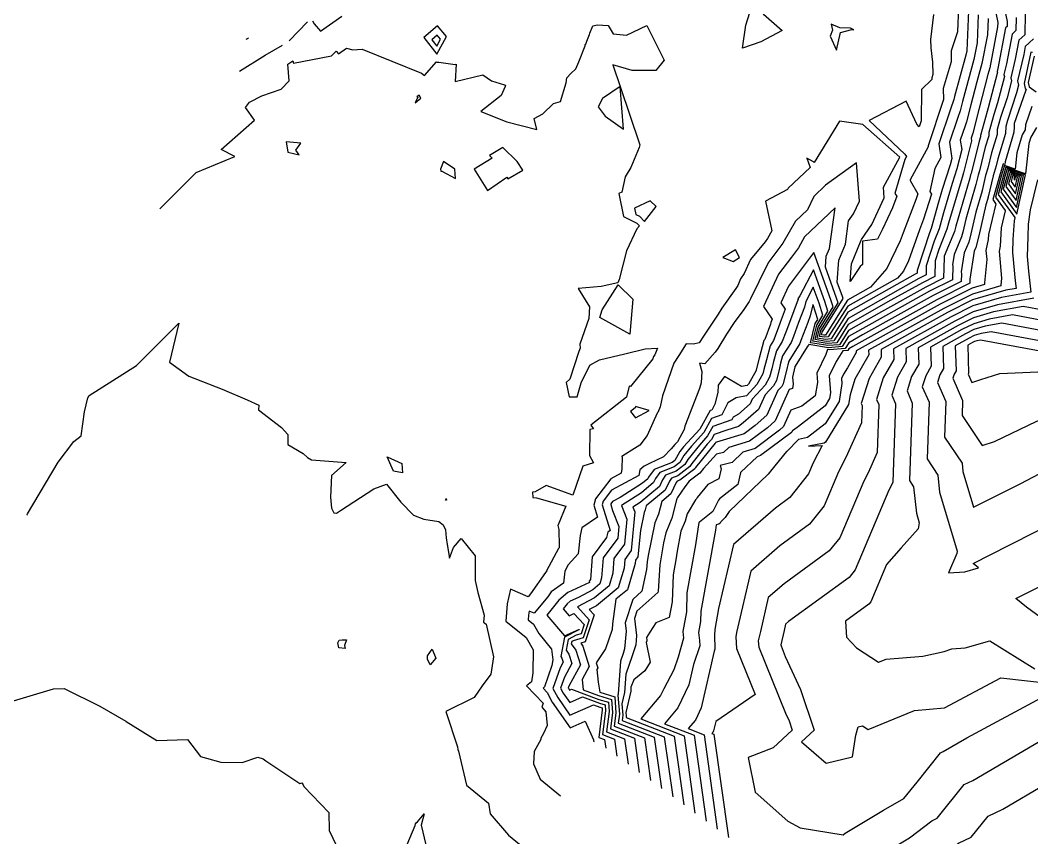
# Model space of a CAD drawing. Header units: metres. Extents: x 706150 to 707002, y 953723 to 954386.
# Drawn here: x 706245.9 to 706434.2, y 953845.6 to 953997.7 of the extents above; entities that cross this region are included whole.
import ezdxf

# ---------------------------------------------------------------- set-up
doc = ezdxf.new("R2010")
doc.units = ezdxf.units.M

msp = doc.modelspace()

# ---------------------------------------------------------------- linework, layer by layer
at = {"layer": 'CONTOUR_70'}
for points in [[(706305.8438, 953882.3989, 70), (706306.6382, 953882.4482, 70), (706306.2499, 953881.3474, 70), (706306.3849, 953880.81, 70), (706305.2325, 953880.9247, 70), (706305.0385, 953881.8385, 70), (706305.2609, 953882.3818, 70), (706305.8438, 953882.3989, 70)], [(706322.1979, 953877.7925, 70), (706321.7243, 953878.82, 70), (706321.7052, 953879.4359, 70), (706322.5735, 953880.665, 70), (706323.2828, 953879.0047, 70), (706322.1979, 953877.7925, 70)], [(706243.3992, 953870.7073, 70), (706252.1109, 953873.33, 70), (706254.0768, 953873.3424, 70), (706260.7262, 953870.0707, 70), (706265.5487, 953867.3106, 70), (706265.6354, 953867.2359, 70), (706271.3417, 953863.6704, 70), (706277.0233, 953863.8977, 70), (706279.4757, 953860.7358, 70), (706280.6143, 953860.3698, 70), (706283.2855, 953859.6721, 70), (706287.2095, 953859.5842, 70), (706290.1645, 953860.5618, 70), (706291.1127, 953860.2848, 70), (706291.6424, 953859.9275, 70), (706297.9314, 953855.7085, 70), (706298.3259, 953855.7838, 70), (706298.6064, 953855.4664, 70), (706298.6964, 953855.1201, 70), (706303.3827, 953850.3173, 70), (706303.4449, 953846.9386, 70), (706304.7924, 953844.0686, 70)], [(706317.4676, 953843.1339, 70), (706319.4174, 953847.8883, 70), (706319.4959, 953848.199, 70), (706319.5853, 953848.3775, 70), (706319.8348, 953848.5229, 70), (706321.1308, 953850.016, 70), (706320.5172, 953847.9343, 70), (706321.4043, 953844.2792, 70)]]:
    msp.add_polyline3d(points, dxfattribs=at)
at = {"layer": 'CONTOUR_71'}
for points in [[(706247.1262, 953905.6246, 71), (706247.1989, 953905.6966, 71), (706247.214, 953905.7214, 71), (706247.2735, 953905.8942, 71), (706252.9853, 953915.4749, 71), (706255.904, 953919.3195, 71), (706257.2576, 953920.411, 71), (706257.9095, 953924.8823, 71), (706258.4758, 953927.4602, 71), (706258.778, 953927.8936, 71), (706267.5871, 953933.5008, 71), (706269.2037, 953935.088, 71), (706275.4472, 953941.3222, 71), (706273.686, 953934.1169, 71), (706277.3313, 953931.4862, 71), (706283.5076, 953929.0471, 71), (706288.1697, 953927.1159, 71), (706290.3196, 953926.0863, 71), (706290.2538, 953925.205, 71), (706294.5664, 953921.9638, 71), (706295.7131, 953920.6094, 71), (706295.7484, 953918.7594, 71), (706298.6039, 953917.1035, 71), (706299.3981, 953916.3582, 71), (706300.1256, 953915.9178, 71), (706306.594, 953915.4171, 71), (706303.8334, 953912.9875, 71), (706303.6481, 953908.9776, 71), (706303.8632, 953906.9536, 71), (706304.2806, 953906.0717, 71), (706304.7995, 953905.9783, 71), (706305.5177, 953906.5137, 71), (706311.706, 953910.5464, 71), (706314.1122, 953911.4035, 71), (706316.7305, 953908.0166, 71), (706319.0979, 953905.6487, 71), (706321.0247, 953904.8873, 71), (706323.8039, 953904.4654, 71), (706324.6663, 953903.8231, 71), (706325.0909, 953902.9069, 71), (706325.1846, 953901.4108, 71), (706325.3825, 953900.1452, 71), (706325.8407, 953897.6248, 71), (706326.5915, 953899.5985, 71), (706327.9811, 953901.2777, 71), (706330.6143, 953898.0458, 71), (706330.576, 953893.4431, 71), (706331.1218, 953891.2174, 71), (706332.265, 953886.9826, 71), (706332.1739, 953885.7047, 71), (706332.6229, 953885.3389, 71), (706334.0403, 953879.2539, 71), (706333.5015, 953876.0608, 71), (706331.9309, 953873.8828, 71), (706330.3887, 953871.6912, 71), (706325.1592, 953869.104, 71), (706327.2979, 953862.5026, 71), (706327.3835, 953862.0421, 71), (706327.5007, 953861.6736, 71), (706328.9884, 953855.3761, 71), (706333.0749, 953852.0543, 71), (706333.3773, 953850.0565, 71), (706336.8207, 953846.0477, 71), (706340.2444, 953843.2545, 71)], [(706315.3782, 953913.8179, 71), (706314.1961, 953916.4982, 71), (706316.9325, 953915.2352, 71), (706317.089, 953913.5107, 71), (706315.3782, 953913.8179, 71)], [(706325.2094, 953908.6777, 71), (706325.2164, 953908.6997, 71), (706325.2493, 953908.4403, 71), (706325.0702, 953908.4369, 71), (706325.2094, 953908.6777, 71)]]:
    msp.add_polyline3d(points, dxfattribs=at)
at = {"layer": 'CONTOUR_72'}
for points in [[(706384.42, 954002.9522, 72), (706384.8122, 954002.66, 72), (706387.3625, 954000.5513, 72), (706383.4249, 954000.272, 72), (706384.2488, 953998.858, 72), (706387.7287, 953995.8469, 72), (706383.7505, 953993.688, 72), (706380.3658, 953992.5327, 72), (706380.3653, 953992.5326, 72), (706381.0064, 953996.7813, 72), (706382.0727, 954000.353, 72), (706382.1514, 954000.5118, 72), (706383.7265, 954002.6843, 72), (706383.6397, 954003.3262, 72), (706384.42, 954002.9522, 72)], [(706271.9026, 953962.6449, 72), (706272.3696, 953963.1065, 72), (706272.4727, 953963.2107, 72), (706278.6641, 953969.3735, 72), (706285.8753, 953972.3804, 72), (706283.3318, 953973.7028, 72), (706289.4965, 953979.1273, 72), (706287.8224, 953981.5189, 72), (706288.5862, 953982.4958, 72), (706290.9073, 953983.6865, 72), (706294.4659, 953984.8941, 72), (706295.9933, 953986.4577, 72), (706295.7377, 953989.565, 72), (706296.6884, 953990.1552, 72), (706296.7698, 953989.7315, 72), (706303.835, 953991.0967, 72), (706304.7288, 953991.9932, 72), (706305.1631, 953991.4753, 72), (706306.63, 953992.517, 72), (706307.8196, 953992.2151, 72), (706309.5584, 953992.3211, 72), (706320.6344, 953987.8971, 72), (706321.1416, 953987.4549, 72), (706323.4258, 953989.9579, 72), (706323.4699, 953989.9021, 72), (706323.4924, 953989.9433, 72), (706323.8125, 953989.9162, 72), (706326.8797, 953989.4688, 72), (706327.0878, 953989.5319, 72), (706326.8669, 953986.3113, 72), (706332.0009, 953987.5457, 72), (706333.6536, 953986.436, 72), (706336.062, 953985.6882, 72), (706336.1743, 953985.7345, 72), (706336.2383, 953985.5755, 72), (706336.2055, 953985.4137, 72), (706335.4654, 953983.7024, 72), (706331.6295, 953980.7718, 72), (706336.4995, 953978.8058, 72), (706342.0643, 953977.4203, 72), (706341.5837, 953979.4545, 72), (706343.1658, 953980.2972, 72), (706345.1779, 953982.2218, 72), (706346.4701, 953982.6029, 72), (706347.5193, 953986.0719, 72), (706347.6506, 953986.9848, 72), (706348.425, 953987.7977, 72), (706349.3287, 953988.7022, 72), (706349.907, 953989.981, 72), (706351.053, 953992.9782, 72), (706351.0576, 953993.1915, 72), (706351.1181, 953993.2492, 72), (706351.181, 953993.2858, 72), (706351.3768, 953993.8154, 72), (706351.8748, 953995.0954, 72), (706351.955, 953995.3503, 72), (706352.5112, 953996.6598, 72), (706353.3729, 953996.9002, 72), (706355.3574, 953996.748, 72), (706356.2778, 953995.1902, 72), (706358.7701, 953994.9234, 72), (706362.5699, 953996.757, 72), (706365.8025, 953990.3204, 72), (706364.2188, 953988.3662, 72), (706359.8164, 953988.3504, 72), (706356.2523, 953989.4467, 72), (706357.5847, 953985.3961, 72), (706357.6003, 953985.3816, 72), (706357.5966, 953985.3781, 72), (706361.2618, 953974.5346, 72), (706361.129, 953974.0544, 72), (706360.7821, 953973.2897, 72), (706359.59, 953970.3176, 72), (706359.5442, 953970.3237, 72), (706358.7097, 953968.8705, 72), (706358.5122, 953968.5734, 72), (706357.8737, 953965.7108, 72), (706357.3354, 953965.4578, 72), (706358.1971, 953961.2074, 72), (706360.6841, 953959.952, 72), (706361.1752, 953959.4569, 72), (706360.7086, 953958.9174, 72), (706358.7866, 953954.7994, 72), (706357.3945, 953949.4562, 72), (706357.1228, 953948.8856, 72), (706354.034, 953948.1601, 72), (706349.7993, 953947.8124, 72), (706351.8985, 953944.3632, 72), (706351.7736, 953942.2041, 72), (706350.0592, 953937.4282, 72), (706350.1177, 953936.7211, 72), (706349.8768, 953936.0857, 72), (706348.2009, 953930.9052, 72), (706347.5436, 953930.3326, 72), (706348.1014, 953927.6711, 72), (706349.5767, 953927.6433, 72), (706350.3055, 953930.2723, 72), (706351.914, 953933.5135, 72), (706353.7302, 953934.5287, 72), (706358.4281, 953935.6662, 72), (706362.2618, 953936.579, 72), (706364.5109, 953936.6957, 72), (706364.0238, 953935.458, 72), (706363.8183, 953935.1598, 72), (706363.6685, 953934.72, 72), (706359.4914, 953929.5701, 72), (706359.2885, 953929.6279, 72), (706358.7414, 953927.5544, 72), (706352.1199, 953922.3501, 72), (706352.6385, 953921.7103, 72), (706351.9698, 953921.5558, 72), (706351.8565, 953916.7477, 72), (706352.6089, 953915.3793, 72), (706350.6671, 953914.7156, 72), (706348.8046, 953909.3662, 72), (706343.8394, 953911.1705, 72), (706341.7942, 953909.9935, 72), (706341.2756, 953909.902, 72), (706341.3587, 953908.9035, 72), (706341.9974, 953908.8692, 72), (706347.4513, 953907.3094, 72), (706346.0415, 953903.8372, 72), (706345.9827, 953903.6797, 72), (706346.1426, 953902.9327, 72), (706346.2619, 953899.8482, 72), (706346.2319, 953899.5449, 72), (706346.1319, 953899.4375, 72), (706343.8869, 953895.253, 72), (706343.8704, 953895.0728, 72), (706343.6848, 953894.9446, 72), (706340.9193, 953891.0136, 72), (706340.4541, 953890.455, 72), (706337.1591, 953891.8529, 72), (706336.5377, 953889.0984, 72), (706336.3118, 953885.9268, 72), (706340.1075, 953882.8337, 72), (706341.3672, 953880.5881, 72), (706341.3366, 953876.2528, 72), (706341.082, 953874.5794, 72), (706340.1781, 953873.8903, 72), (706343.2459, 953870.6664, 72), (706342.984, 953869.918, 72), (706343.7812, 953869.0438, 72), (706344.0199, 953866.4867, 72), (706343.3318, 953864.9933, 72), (706342.8223, 953864.1453, 72), (706342.8244, 953863.8488, 72), (706341.5829, 953861.6664, 72), (706341.4695, 953859.3519, 72), (706342.6861, 953856.4884, 72), (706346.4879, 953853.3867, 72)], [(706358.1852, 953977.4297, 72), (706357.5696, 953985.3731, 72), (706354.3236, 953983.1853, 72), (706353.4883, 953981.5857, 72), (706354.7832, 953979.9006, 72), (706358.1852, 953977.4297, 72)], [(706320.182, 953983.776, 72), (706319.7484, 953983.4608, 72), (706319.8951, 953983.3953, 72), (706319.453, 953982.3286, 72), (706320.4612, 953983.2279, 72), (706320.182, 953983.776, 72)], [(706295.7391, 953973.1603, 72), (706297.8479, 953972.692, 72), (706297.1997, 953973.5652, 72), (706298.1453, 953974.8459, 72), (706295.433, 953975.0777, 72), (706295.7391, 953973.1603, 72)], [(706335.7754, 953974.0267, 72), (706333.284, 953972.551, 72), (706333.7587, 953972.0666, 72), (706330.4259, 953969.9965, 72), (706332.922, 953966.0354, 72), (706336.5162, 953968.5413, 72), (706336.6467, 953968.2254, 72), (706339.4587, 953969.8426, 72), (706338.44, 953971.4403, 72), (706335.7754, 953974.0267, 72)], [(706324.7131, 953971.4251, 72), (706324.1164, 953970.0375, 72), (706324.189, 953969.6269, 72), (706324.3929, 953969.6343, 72), (706326.916, 953968.3061, 72), (706326.8413, 953969.9952, 72), (706324.7131, 953971.4251, 72)], [(706353.7926, 953942.3844, 72), (706354.2259, 953943.8082, 72), (706357.2366, 953948.4842, 72), (706359.9356, 953945.7982, 72), (706359.3924, 953939.3307, 72), (706353.7926, 953942.3844, 72)]]:
    msp.add_polyline3d(points, dxfattribs=at)
at = {"layer": 'CONTOUR_73'}
for points in [[(706295.9502, 953993.8759, 73), (706299.406, 953997.4501, 73)], [(706300.3197, 953997.602, 73), (706300.6548, 953997.0774, 73), (706301.8334, 953995.6716, 73), (706305.7989, 953998.4875, 73)], [(706415.905, 953998.7968, 73), (706415.3352, 953994.1542, 73), (706415.4248, 953992.6132, 73), (706415.7426, 953989.901, 73), (706415.7801, 953987.635, 73), (706415.5948, 953987.0112, 73), (706415.6036, 953986.6897, 73), (706413.665, 953984.8347, 73), (706413.5868, 953978.9834, 73), (706413.2116, 953977.8685, 73), (706412.786, 953978.3951, 73), (706410.8383, 953982.6362, 73), (706403.9107, 953979.0515, 73), (706410.5804, 953972.8102, 73), (706410.8665, 953972.385, 73), (706410.5626, 953971.827, 73), (706408.6949, 953965.5002, 73), (706409.0951, 953964.9936, 73), (706408.3, 953962.8427, 73), (706406.4083, 953958.8346, 73), (706405.5128, 953957.0002, 73), (706402.7095, 953956.5919, 73), (706402.6927, 953952.4787, 73), (706402.7001, 953952.2895, 73), (706402.2723, 953951.9059, 73), (706400.4126, 953949.0911, 73), (706400.6636, 953952.3869, 73), (706402.4759, 953956.7885, 73), (706402.4923, 953956.9087, 73), (706404.4001, 953959.7179, 73), (706406.7365, 953964.6748, 73), (706406.5802, 953966.6924, 73), (706409.6663, 953972.2286, 73), (706402.7761, 953978.3233, 73), (706398.3993, 953978.9713, 73), (706393.7138, 953971.2747, 73), (706393.5617, 953971.3589, 73), (706392.32, 953972.0371, 73), (706392.9215, 953970.3364, 73), (706388.8864, 953966.4664, 73), (706388.7603, 953966.2027, 73), (706384.6179, 953964.0726, 73), (706385.8389, 953958.5548, 73), (706385.0105, 953957.0933, 73), (706384.5618, 953956.504, 73), (706381.8351, 953953.1853, 73), (706380.6528, 953950.5765, 73), (706379.9815, 953949.6007, 73), (706379.5023, 953948.3429, 73), (706379.103, 953947.7775, 73), (706376.4827, 953944.117, 73), (706375.8513, 953943.0009, 73), (706373.1182, 953938.9595, 73), (706372.3003, 953937.701, 73), (706371.2544, 953937.4233, 73), (706369.8671, 953937.5338, 73), (706368.5352, 953935.3188, 73), (706367.5556, 953933.8975, 73), (706365.4855, 953927.8181, 73), (706365.0564, 953925.7614, 73), (706364.5968, 953924.7396, 73), (706364.4581, 953924.6334, 73), (706362.6064, 953920.4773, 73), (706361.2556, 953918.6448, 73), (706360.2824, 953918.055, 73), (706358.1002, 953916.6417, 73), (706357.923, 953916.6008, 73), (706357.9211, 953916.5237, 73), (706357.9618, 953916.4497, 73), (706357.9146, 953914.232, 73), (706357.7915, 953913.4489, 73), (706355.8199, 953912.392, 73), (706352.9724, 953908.6644, 73), (706352.6837, 953907.4958, 73), (706353.3528, 953905.266, 73), (706350.4648, 953903.2575, 73), (706350.1252, 953901.8201, 73), (706349.7866, 953898.3991, 73), (706347.926, 953896.3997, 73), (706347.2679, 953895.1731, 73), (706347.0644, 953892.9407, 73), (706344.7646, 953891.3523, 73), (706344.1243, 953890.4422, 73), (706341.5573, 953887.3598, 73), (706340.6762, 953887.7336, 73), (706340.5101, 953886.997, 73), (706340.4497, 953886.1489, 73), (706341.4646, 953885.3218, 73), (706342.418, 953883.6223, 73), (706344.7751, 953880.6656, 73), (706345.0257, 953878.6873, 73), (706344.8905, 953877.6559, 73), (706343.5053, 953873.6472, 73), (706343.2247, 953873.4333, 73), (706343.9739, 953872.6461, 73), (706344.9355, 953870.8338, 73), (706348.2598, 953866.0231, 73), (706351.073, 953867.2863, 73), (706352.6241, 953863.8327, 73), (706352.5939, 953863.7065, 73), (706352.643, 953863.591, 73), (706352.7314, 953863.5189, 73)], [(706396.8537, 953996.9991, 73), (706397.1318, 953995.894, 73), (706396.675, 953994.7751, 73), (706397.8428, 953992.1562, 73), (706398.5882, 953995.4162, 73), (706400.7188, 953996.0007, 73), (706401.0693, 953995.9533, 73), (706400.7325, 953996.106, 73), (706400.4618, 953996.2576, 73), (706398.4628, 953996.3053, 73), (706396.8537, 953996.9991, 73)], [(706321.025, 953994.49, 73), (706323.4623, 953991.4137, 73), (706325.2681, 953994.7317, 73), (706323.5725, 953996.7149, 73), (706321.025, 953994.49, 73)], [(706286.7466, 953988.2495, 73), (706291.5147, 953991.2472, 73), (706294.7511, 953993.0897, 73)], [(706364.2985, 953963.0404, 73), (706363.1928, 953964.1013, 73), (706360.2831, 953962.7336, 73), (706360.5168, 953961.581, 73), (706361.1913, 953961.2405, 73), (706362.1334, 953960.2908, 73), (706364.2985, 953963.0404, 73)], [(706378.6035, 953952.802, 73), (706379.7985, 953953.589, 73), (706379.0391, 953954.9966, 73), (706376.7254, 953953.5679, 73), (706378.6035, 953952.802, 73)], [(706362.9993, 953925.1312, 73), (706360.4359, 953925.8614, 73), (706360.3639, 953925.5883, 73), (706359.4917, 953924.9028, 73), (706360.4549, 953923.7143, 73), (706362.9993, 953925.1312, 73)]]:
    msp.add_polyline3d(points, dxfattribs=at)
at = {"layer": 'CONTOUR_74'}
for points in [[(706420.589, 954000.1632, 74), (706420.4005, 953995.5718, 74), (706419.1682, 953992.0575, 74), (706419.2027, 953989.9741, 74), (706417.723, 953984.9945, 74), (706417.7774, 953983.007, 74), (706417.6902, 953982.7649, 74), (706414.9076, 953974.3692, 74), (706414.9361, 953974.1707, 74), (706411.5731, 953968.0314, 74), (706411.547, 953967.9107, 74), (706412.992, 953965.4433, 74), (706412.6978, 953964.5153, 74), (706410.2367, 953958.1632, 74), (706409.7136, 953956.6618, 74), (706407.1978, 953951.5417, 74), (706404.2038, 953948.0607, 74), (706399.9169, 953945.6355, 74), (706395.8131, 953939.144, 74), (706395.5159, 953939.1206, 74), (706395.076, 953939.1906, 74), (706395.1947, 953939.683, 74), (706399.0818, 953945.9406, 74), (706398.9545, 953946.3381, 74), (706397.9974, 953949.0045, 74), (706398.3096, 953953.1041, 74), (706399.5154, 953956.0327, 74), (706400.1089, 953960.3858, 74), (706401.0179, 953961.7242, 74), (706402.131, 953964.0859, 74), (706401.5817, 953971.1798, 74), (706395.8286, 953967.0515, 74), (706393.6265, 953964.9395, 74), (706392.4276, 953962.4309, 74), (706390.2041, 953960.3088, 74), (706387.8952, 953956.2354, 74), (706385.2465, 953952.7568, 74), (706385.1757, 953952.6639, 74), (706384.9582, 953952.1906, 74), (706381.8663, 953945.87, 74), (706381.5864, 953945.3567, 74), (706380.6237, 953943.9233, 74), (706378.7997, 953941.4709, 74), (706377.409, 953939.3285, 74), (706375.761, 953936.6658, 74), (706375.2841, 953935.9409, 74), (706373.3485, 953933.8068, 74), (706372.3385, 953933.9233, 74), (706372.7623, 953932.3294, 74), (706372.6582, 953930.2453, 74), (706372.3805, 953929.1665, 74), (706369.638, 953922.1713, 74), (706369.5174, 953921.5844, 74), (706368.242, 953919.2832, 74), (706367.7315, 953918.7557, 74), (706367.0715, 953917.9414, 74), (706365.649, 953916.472, 74), (706363.0158, 953915.2613, 74), (706362.0762, 953914.7304, 74), (706361.2546, 953914.0388, 74), (706361.0917, 953913.0032, 74), (706355.994, 953910.2706, 74), (706354.4178, 953908.2071, 74), (706354.258, 953907.5602, 74), (706355.6993, 953902.7565, 74), (706355.3052, 953902.4825, 74), (706355.0614, 953901.4504, 74), (706352.4027, 953897.8577, 74), (706352.0947, 953893.6366, 74), (706351.8229, 953893.3536, 74), (706351.8514, 953893.1087, 74), (706347.8235, 953891.2496, 74), (706346.179, 953889.8001, 74), (706343.9093, 953886.9907, 74), (706347.2092, 953883.1421, 74), (706349.9041, 953884.3709, 74), (706349.9362, 953884.3358, 74), (706349.9266, 953884.3069, 74), (706349.9109, 953884.3021, 74), (706347.1985, 953882.9067, 74), (706346.5281, 953879.3407, 74), (706346.7518, 953879.0241, 74), (706346.9869, 953878.2816, 74), (706346.4084, 953877.2175, 74), (706345.0618, 953873.3612, 74), (706345.9597, 953871.6691, 74), (706348.2346, 953868.3769, 74), (706352.633, 953870.3519, 74), (706353.8042, 953869.9162, 74), (706354.2129, 953869.7921, 74), (706354.2419, 953869.3942, 74), (706353.5896, 953864.2748, 74), (706354.6866, 953863.8477, 74), (706354.9062, 953862.2841, 74)], [(706287.9905, 953994.1786, 74), (706288.2429, 953994.3373, 74), (706288.4142, 953994.4348, 74)], [(706322.5174, 953994.1084, 74), (706323.4547, 953992.9254, 74), (706324.1492, 953994.2014, 74), (706323.4971, 953994.9641, 74), (706322.5174, 953994.1084, 74)]]:
    msp.add_polyline3d(points, dxfattribs=at)
at = {"layer": 'CONTOUR_75'}
msp.add_polyline3d([(706422.412, 953999.4517, 75), (706422.1072, 953992.0244, 75), (706421.9566, 953991.2388, 75), (706419.8406, 953983.5503, 75), (706419.7547, 953983.2155, 75), (706419.6897, 953982.9664, 75), (706419.0544, 953981.2014, 75), (706416.9055, 953974.7179, 75), (706417.2733, 953972.1528, 75), (706416.1793, 953970.1558, 75), (706415.2507, 953965.8583, 75), (706415.533, 953965.3763, 75), (706414.0562, 953960.7166, 75), (706413.2901, 953958.7396, 75), (706411.2835, 953952.9798, 75), (706410.3372, 953951.054, 75), (706409.2111, 953949.7447, 75), (706399.9482, 953944.5044, 75), (706396.3322, 953938.7845, 75), (706395.6616, 953938.7317, 75), (706394.6689, 953938.8896, 75), (706394.9367, 953940.0009, 75), (706398.1437, 953945.1637, 75), (706397.8686, 953946.0225, 75), (706395.8005, 953951.7839, 75), (706395.9557, 953953.8214, 75), (706396.555, 953955.2768, 75), (706397.5802, 953962.7969, 75), (706391.9274, 953957.402, 75), (706390.7799, 953955.3776, 75), (706389.4636, 953953.6487, 75), (706387.0338, 953950.4601, 75), (706384.2709, 953944.4479, 75), (706385.9016, 953942.1026, 75), (706385.6553, 953941.4535, 75), (706385.5533, 953941.1808, 75), (706384.4841, 953938.3434, 75), (706384.3428, 953938.1182, 75), (706383.4794, 953934.8562, 75), (706382.9156, 953932.649, 75), (706382.8856, 953932.5237, 75), (706381.4847, 953930.0244, 75), (706381.239, 953929.7588, 75), (706380.1424, 953929.5392, 75), (706376.9891, 953931.4416, 75), (706375.8163, 953929.8128, 75), (706375.7539, 953928.4379, 75), (706375.215, 953926.3084, 75), (706374.6791, 953925.1913, 75), (706374.3513, 953925.0758, 75), (706372.4129, 953921.6241, 75), (706369.3896, 953918.3119, 75), (706368.7188, 953917.4749, 75), (706367.7399, 953915.8103, 75), (706367.2728, 953915.4539, 75), (706363.8987, 953914.1457, 75), (706362.8906, 953912.7061, 75), (706362.731, 953912.3705, 75), (706361.7585, 953911.556, 75), (706357.6023, 953908.9179, 75), (706356.1682, 953908.1491, 75), (706355.8631, 953907.7498, 75), (706355.8322, 953907.6245, 75), (706356.1789, 953906.4688, 75), (706357.3326, 953903.5038, 75), (706357.1274, 953901.3729, 75), (706354.4136, 953897.7058, 75), (706354.1408, 953893.9665, 75), (706353.795, 953892.8129, 75), (706352.5073, 953891.7496, 75), (706349.8101, 953890.3149, 75), (706348.2872, 953889.6121, 75), (706347.7376, 953889.1276, 75), (706346.979, 953888.1886, 75), (706348.0819, 953886.9023, 75), (706348.9826, 953887.313, 75), (706350.8718, 953885.2472, 75), (706350.311, 953883.5494, 75), (706349.385, 953883.268, 75), (706347.8805, 953882.494, 75), (706347.5086, 953880.516, 75), (706348.0379, 953879.767, 75), (706348.5939, 953878.0107, 75), (706347.2256, 953875.4936, 75), (706346.5001, 953873.416, 75), (706346.9838, 953872.5044, 75), (706348.2094, 953870.7307, 75), (706350.579, 953871.7948, 75), (706353.7109, 953870.6297, 75), (706354.8037, 953870.2977, 75), (706354.8812, 953869.2337, 75), (706354.3166, 953864.8022, 75), (706356.5372, 953863.9376, 75), (706356.9817, 953860.7722, 75)], dxfattribs=at)
at = {"layer": 'CONTOUR_76'}
msp.add_polyline3d([(706424.2351, 953998.7402, 76), (706424.0209, 953993.5225, 76), (706423.4318, 953990.4489, 76), (706421.9067, 953984.9072, 76), (706421.3144, 953982.5996, 76), (706420.8665, 953980.8824, 76), (706420.4185, 953979.638, 76), (706418.9033, 953975.0665, 76), (706419.3401, 953972.0204, 76), (706419.0391, 953970.7962, 76), (706417.5438, 953966.2085, 76), (706416.8569, 953963.8736, 76), (706415.4757, 953958.9684, 76), (706415.1489, 953958.1596, 76), (706412.8902, 953951.1267, 76), (706412.8797, 953950.6387, 76), (706412.4955, 953950.4455, 76), (706411.5273, 953949.9063, 76), (706399.9795, 953943.3733, 76), (706396.8513, 953938.425, 76), (706395.8073, 953938.3428, 76), (706394.2618, 953938.5887, 76), (706394.6787, 953940.3188, 76), (706397.2055, 953944.3867, 76), (706396.7826, 953945.7069, 76), (706393.6294, 953954.4914, 76), (706393.5992, 953954.4339, 76), (706388.8918, 953948.2564, 76), (706387.467, 953945.156, 76), (706388.308, 953943.9466, 76), (706387.3656, 953941.4634, 76), (706386.9753, 953940.4201, 76), (706386.1207, 953938.1521, 76), (706385.5015, 953937.1654, 76), (706384.8061, 953934.5379, 76), (706384.352, 953932.7601, 76), (706384.1465, 953931.9022, 76), (706383.0335, 953929.9166, 76), (706381.0946, 953927.8211, 76), (706379.1604, 953927.4337, 76), (706377.6079, 953926.533, 76), (706376.5237, 953924.273, 76), (706374.6011, 953923.5957, 76), (706373.1381, 953920.9904, 76), (706370.8562, 953918.4904, 76), (706369.4455, 953916.7302, 76), (706368.677, 953915.4234, 76), (706367.6261, 953914.6216, 76), (706364.9714, 953913.5923, 76), (706364.1782, 953912.4596, 76), (706363.8047, 953911.6741, 76), (706361.5285, 953909.7678, 76), (706357.8355, 953907.4237, 76), (706358.8322, 953904.8622, 76), (706358.3831, 953900.2005, 76), (706356.4246, 953897.5539, 76), (706356.2277, 953894.8552, 76), (706355.5101, 953892.4612, 76), (706352.8377, 953890.2546, 76), (706349.6247, 953888.5455, 76), (706351.8075, 953886.1587, 76), (706350.6954, 953882.792, 76), (706348.8592, 953882.234, 76), (706348.5625, 953882.0814, 76), (706348.4892, 953881.6913, 76), (706349.324, 953880.51, 76), (706350.201, 953877.7398, 76), (706348.0427, 953873.7696, 76), (706347.9384, 953873.4708, 76), (706348.0079, 953873.3397, 76), (706348.1842, 953873.0846, 76), (706348.5251, 953873.2376, 76), (706353.6175, 953871.3431, 76), (706355.3945, 953870.8033, 76), (706355.5205, 953869.0733, 76), (706355.0435, 953865.3296, 76), (706358.3878, 953864.0274, 76), (706359.0573, 953859.2603, 76)], dxfattribs=at)
at = {"layer": 'CONTOUR_77'}
msp.add_polyline3d([(706426.0581, 953998.0287, 77), (706425.9346, 953995.0205, 77), (706424.9071, 953989.6591, 77), (706423.9727, 953986.2641, 77), (706422.8742, 953981.9837, 77), (706422.0432, 953978.7985, 77), (706421.7826, 953978.0746, 77), (706420.9012, 953975.4151, 77), (706421.1553, 953973.643, 77), (706420.273, 953970.0552, 77), (706419.3845, 953967.3291, 77), (706417.7904, 953961.9105, 77), (706416.9457, 953958.9108, 77), (706416.0225, 953956.6263, 77), (706414.5529, 953952.05, 77), (706414.5157, 953950.3333, 77), (706413.1642, 953949.6536, 77), (706409.7577, 953947.7563, 77), (706400.0108, 953942.2421, 77), (706397.3704, 953938.0656, 77), (706395.9529, 953937.9539, 77), (706393.8546, 953938.2878, 77), (706394.4206, 953940.6367, 77), (706396.2674, 953943.6098, 77), (706395.6967, 953945.3913, 77), (706393.5835, 953951.2787, 77), (706391.0359, 953946.428, 77), (706390.7498, 953946.0526, 77), (706390.6632, 953945.8642, 77), (706390.7143, 953945.7907, 77), (706389.0759, 953941.4732, 77), (706388.3974, 953939.6594, 77), (706387.7573, 953937.9608, 77), (706386.6603, 953936.2127, 77), (706386.1328, 953934.2197, 77), (706385.7883, 953932.8711, 77), (706385.4073, 953931.2807, 77), (706384.5823, 953929.8088, 77), (706382.1748, 953927.2069, 77), (706381.7708, 953926.3132, 77), (706379.6276, 953924.4285, 77), (706378.5965, 953923.8303, 77), (706378.3684, 953923.3547, 77), (706374.851, 953922.1155, 77), (706373.8632, 953920.3567, 77), (706372.3227, 953918.669, 77), (706370.1721, 953915.9856, 77), (706369.614, 953915.0365, 77), (706367.9794, 953913.7892, 77), (706366.0441, 953913.0389, 77), (706365.4659, 953912.2131, 77), (706364.8784, 953910.9777, 77), (706361.2985, 953907.9796, 77), (706359.9744, 953907.1391, 77), (706360.3317, 953906.2206, 77), (706359.6389, 953899.0282, 77), (706358.4355, 953897.402, 77), (706358.3146, 953895.7439, 77), (706357.2252, 953892.1096, 77), (706353.1681, 953888.7595, 77), (706351.8428, 953888.0546, 77), (706352.7432, 953887.0702, 77), (706351.0798, 953882.0346, 77), (706350.2384, 953881.7789, 77), (706350.6101, 953881.253, 77), (706351.8081, 953877.4688, 77), (706350.4837, 953875.0327, 77), (706350.7041, 953873.1057, 77), (706353.5242, 953872.0566, 77), (706355.9853, 953871.3089, 77), (706356.1598, 953868.9128, 77), (706355.7704, 953865.857, 77), (706360.2384, 953864.1173, 77), (706361.1328, 953857.7484, 77)], dxfattribs=at)
at = {"layer": 'CONTOUR_78'}
msp.add_polyline3d([(706425.6743, 954008.1588, 78), (706427.8812, 953997.3171, 78), (706427.8484, 953996.5186, 78), (706426.3823, 953988.8692, 78), (706426.0388, 953987.6211, 78), (706424.4339, 953981.3678, 78), (706423.22, 953976.7146, 78), (706423.1468, 953976.5111, 78), (706422.899, 953975.7637, 78), (706422.9704, 953975.2657, 78), (706421.507, 953969.3141, 78), (706421.2252, 953968.4496, 78), (706418.7239, 953959.9474, 78), (706418.4158, 953958.8531, 78), (706416.8962, 953955.0929, 78), (706416.2155, 953952.9733, 78), (706416.1518, 953950.0278, 78), (706413.8329, 953948.8617, 78), (706407.9881, 953945.6064, 78), (706400.042, 953941.111, 78), (706397.8895, 953937.7061, 78), (706396.0986, 953937.5651, 78), (706393.4475, 953937.9869, 78), (706394.1626, 953940.9546, 78), (706395.3293, 953942.8328, 78), (706394.6108, 953945.0757, 78), (706393.5375, 953948.0659, 78), (706392.1155, 953945.3585, 78), (706391.8756, 953944.3539, 78), (706390.7862, 953941.4831, 78), (706389.8195, 953938.8987, 78), (706389.3939, 953937.7695, 78), (706387.819, 953935.2599, 78), (706387.4595, 953933.9014, 78), (706387.2246, 953932.9822, 78), (706386.6681, 953930.6593, 78), (706386.1311, 953929.701, 78), (706384.5638, 953928.0072, 78), (706383.3238, 953925.2646, 78), (706380.5031, 953922.7841, 78), (706379.6117, 953922.1163, 78), (706377.4467, 953921.4618, 78), (706375.1008, 953920.6353, 78), (706374.5884, 953919.723, 78), (706373.7893, 953918.8476, 78), (706370.8988, 953915.2409, 78), (706370.5511, 953914.6496, 78), (706368.3328, 953912.9569, 78), (706367.1168, 953912.4854, 78), (706366.7535, 953911.9666, 78), (706365.9521, 953910.2813, 78), (706362.4462, 953907.3452, 78), (706362.258, 953906.6298, 78), (706362.053, 953906.1354, 78), (706361.3704, 953902.7938, 78), (706360.8947, 953897.8558, 78), (706360.4465, 953897.2501, 78), (706360.4014, 953896.6326, 78), (706358.9403, 953891.7579, 78), (706356.7965, 953889.9877, 78), (706356.1519, 953885.4285, 78), (706356.0864, 953884.3377, 78), (706354.8277, 953880.7232, 78), (706353.1066, 953878.1725, 78), (706353.4152, 953877.1979, 78), (706353.2526, 953876.8989, 78), (706353.5225, 953874.5394, 78), (706353.7947, 953872.6595, 78), (706356.5761, 953871.8145, 78), (706356.7991, 953868.7524, 78), (706356.4973, 953866.3843, 78), (706362.089, 953864.2071, 78), (706363.2084, 953856.2365, 78)], dxfattribs=at)
at = {"layer": 'CONTOUR_79'}
msp.add_polyline3d([(706427.1168, 954009.3169, 79), (706429.6101, 953997.522, 79), (706429.5947, 953996.5657, 79), (706429.3208, 953996.3199, 79), (706427.9093, 953988.7672, 79), (706427.7676, 953988.1728, 79), (706427.7904, 953988.0743, 79), (706426.0782, 953981.4033, 79), (706425.8688, 953980.7724, 79), (706424.6381, 953976.2509, 79), (706424.6307, 953976.0293, 79), (706424.387, 953975.2302, 79), (706422.9094, 953969.2251, 79), (706422.8251, 953968.9415, 79), (706422.6853, 953968.3466, 79), (706422.6785, 953968.3404, 79), (706422.6841, 953968.3319, 79), (706420.0546, 953959.3828, 79), (706419.8886, 953958.6678, 79), (706419.821, 953958.3981, 79), (706417.9061, 953953.8143, 79), (706417.8697, 953953.5851, 79), (706417.8709, 953953.5642, 79), (706417.7878, 953949.7224, 79), (706414.5015, 953948.0698, 79), (706406.2185, 953943.4564, 79), (706400.0733, 953939.9799, 79), (706398.4086, 953937.3466, 79), (706396.2443, 953937.1762, 79), (706393.0404, 953937.6859, 79), (706393.9046, 953941.2726, 79), (706394.3911, 953942.0558, 79), (706393.5249, 953944.7601, 79), (706393.4915, 953944.8531, 79), (706393.4473, 953944.7689, 79), (706392.9508, 953942.6902, 79), (706392.4965, 953941.4929, 79), (706391.2415, 953938.1381, 79), (706391.0306, 953937.5781, 79), (706388.9778, 953934.3072, 79), (706388.7861, 953933.5832, 79), (706388.661, 953933.0933, 79), (706387.929, 953930.0378, 79), (706387.6798, 953929.5933, 79), (706386.9528, 953928.8075, 79), (706384.8769, 953924.2161, 79), (706382.7433, 953922.3398, 79), (706380.6366, 953920.7615, 79), (706375.5199, 953919.2148, 79), (706375.3506, 953919.1552, 79), (706375.3136, 953919.0893, 79), (706375.2559, 953919.0261, 79), (706371.6255, 953914.4963, 79), (706371.4881, 953914.2627, 79), (706368.6861, 953912.1246, 79), (706368.1895, 953911.932, 79), (706368.0411, 953911.7202, 79), (706367.0258, 953909.5849, 79), (706365.3402, 953908.1732, 79), (706364.7251, 953905.8356, 79), (706364.0552, 953904.2202, 79), (706362.8082, 953898.1158, 79), (706362.5997, 953896.932, 79), (706362.5111, 953895.5118, 79), (706361.6321, 953891.4771, 79), (706359.9172, 953889.9552, 79), (706358.5115, 953885.5676, 79), (706358.6862, 953884.0392, 79), (706358.4108, 953880.7292, 79), (706358.1406, 953879.8635, 79), (706357.6344, 953878.4408, 79), (706357.2128, 953872.3035, 79), (706357.1791, 953872.1517, 79), (706357.4383, 953868.5919, 79), (706357.2243, 953866.9117, 79), (706363.9396, 953864.297, 79), (706365.284, 953854.7246, 79)], dxfattribs=at)
at = {"layer": 'CONTOUR_80'}
msp.add_polyline3d([(706431.2857, 953998.2454, 80), (706431.2462, 953995.7917, 80), (706430.5435, 953995.1609, 80), (706429.508, 953989.6205, 80), (706429.0281, 953987.6062, 80), (706429.1051, 953987.2722, 80), (706427.8397, 953982.3416, 80), (706427.1306, 953980.2055, 80), (706426.211, 953976.8271, 80), (706426.1915, 953976.2415, 80), (706425.5477, 953974.1306, 80), (706424.4579, 953969.7014, 80), (706424.2162, 953968.8882, 80), (706423.8155, 953967.1826, 80), (706423.7961, 953967.165, 80), (706423.8121, 953967.1404, 80), (706421.9211, 953960.705, 80), (706421.3651, 953958.3104, 80), (706421.139, 953957.4071, 80), (706419.7728, 953954.1369, 80), (706419.4707, 953952.2375, 80), (706419.4811, 953952.0643, 80), (706419.4239, 953949.417, 80), (706415.1702, 953947.2779, 80), (706404.449, 953941.3065, 80), (706400.1046, 953938.8487, 80), (706398.9277, 953936.9872, 80), (706396.3899, 953936.7873, 80), (706392.6982, 953937.3747, 80), (706392.6582, 953937.2578, 80), (706392.3937, 953936.9511, 80), (706390.1365, 953933.3544, 80), (706390.1128, 953933.2649, 80), (706390.0973, 953933.2043, 80), (706389.6451, 953931.3168, 80), (706389.7826, 953929.9826, 80), (706389.6631, 953929.2019, 80), (706389.0609, 953928.9865, 80), (706386.43, 953923.1676, 80), (706384.9834, 953921.8955, 80), (706381.6615, 953919.4067, 80), (706377.8041, 953918.2407, 80), (706376.8253, 953917.3063, 80), (706375.5156, 953916.9762, 80), (706373.1276, 953914.3168, 80), (706372.4377, 953913.4681, 80), (706370.4046, 953911.9452, 80), (706369.6028, 953910.8823, 80), (706368.2877, 953908.9385, 80), (706368.1526, 953908.6852, 80), (706368.0966, 953908.4784, 80), (706367.1923, 953905.0414, 80), (706366.0574, 953902.3051, 80), (706365.682, 953900.4671, 80), (706364.9605, 953896.3711, 80), (706364.6541, 953891.4571, 80), (706364.6017, 953891.2165, 80), (706360.6842, 953887.7399, 80), (706360.2562, 953886.4039, 80), (706360.6213, 953883.2103, 80), (706360.4787, 953881.4962, 80), (706359.8311, 953879.4215, 80), (706358.6179, 953876.0122, 80), (706358.3836, 953872.5994, 80), (706357.9245, 953870.534, 80), (706358.0776, 953868.4315, 80), (706357.9512, 953867.4391, 80), (706365.7903, 953864.3868, 80), (706367.3595, 953853.2128, 80)], dxfattribs=at)
at = {"layer": 'CONTOUR_81'}
msp.add_polyline3d([(706432.9614, 953998.9688, 81), (706432.8978, 953995.0177, 81), (706431.7662, 953994.002, 81), (706431.1068, 953990.4739, 81), (706430.2886, 953987.0395, 81), (706430.4199, 953986.4702, 81), (706429.6011, 953983.2799, 81), (706428.3924, 953979.6387, 81), (706427.7839, 953977.4032, 81), (706427.7523, 953976.4538, 81), (706426.7085, 953973.0309, 81), (706426.0064, 953970.1777, 81), (706425.6074, 953968.835, 81), (706424.9456, 953966.0186, 81), (706424.9136, 953965.9895, 81), (706424.94, 953965.949, 81), (706423.7876, 953962.0271, 81), (706422.8417, 953957.953, 81), (706422.4569, 953956.4161, 81), (706421.6395, 953954.4595, 81), (706421.0718, 953950.8898, 81), (706421.0913, 953950.5645, 81), (706421.0599, 953949.1115, 81), (706415.8389, 953946.486, 81), (706402.6794, 953939.1566, 81), (706400.1358, 953937.7176, 81), (706399.4468, 953936.6277, 81), (706396.5356, 953936.3984, 81), (706396.2037, 953936.4512, 81), (706395.8755, 953935.4915, 81), (706394.1979, 953932.0545, 81), (706394.344, 953930.298, 81), (706393.8765, 953927.8243, 81), (706391.4278, 953925.9125, 81), (706389.3644, 953925.1743, 81), (706387.9831, 953922.1191, 81), (706387.2235, 953921.4512, 81), (706382.6864, 953918.0519, 81), (706380.4435, 953917.374, 81), (706378.4033, 953915.4264, 81), (706376.2111, 953914.8739, 81), (706376.4152, 953914.2607, 81), (706375.9292, 953912.3586, 81), (706373.8938, 953911.3085, 81), (706371.942, 953908.8878, 81), (706371.8562, 953908.7053, 81), (706371.5937, 953908.4753, 81), (706370.0315, 953905.847, 81), (706369.6618, 953904.4847, 81), (706368.8699, 953902.6499, 81), (706368.17, 953898.9536, 81), (706367.9186, 953897.2956, 81), (706367.4261, 953894.545, 81), (706367.2677, 953889.4873, 81), (706366.7347, 953886.6046, 81), (706364.2494, 953885.5726, 81), (706363.0792, 953883.8454, 81), (706362.5041, 953882.8388, 81), (706362.5564, 953882.3815, 81), (706362.5466, 953882.2631, 81), (706362.4434, 953881.9326, 81), (706363.1809, 953878.288, 81), (706362.1499, 953876.627, 81), (706360.1078, 953875.0062, 81), (706359.6015, 953873.5835, 81), (706359.5543, 953872.8953, 81), (706358.6699, 953868.9163, 81), (706358.7169, 953868.271, 81), (706358.6781, 953867.9665, 81), (706367.6409, 953864.4767, 81), (706369.4351, 953851.7009, 81)], dxfattribs=at)
at = {"layer": 'CONTOUR_82'}
msp.add_polyline3d([(706434.5493, 953994.2437, 82), (706432.9889, 953992.843, 82), (706432.7056, 953991.3272, 82), (706431.5491, 953986.4729, 82), (706431.7347, 953985.6682, 82), (706431.3625, 953984.2183, 82), (706429.6541, 953979.0718, 82), (706429.3568, 953977.9794, 82), (706429.3131, 953976.666, 82), (706427.8692, 953971.9313, 82), (706427.5549, 953970.654, 82), (706426.9985, 953968.7818, 82), (706426.0758, 953964.8547, 82), (706426.0311, 953964.8141, 82), (706426.068, 953964.7576, 82), (706425.6542, 953963.3492, 82), (706424.3183, 953957.5955, 82), (706423.7749, 953955.4251, 82), (706423.5062, 953954.7821, 82), (706422.6729, 953949.5422, 82), (706422.7016, 953949.0646, 82), (706422.696, 953948.8061, 82), (706416.5076, 953945.6941, 82), (706400.9098, 953937.0066, 82), (706400.1671, 953936.5865, 82), (706399.9659, 953936.2682, 82), (706399.0404, 953936.1953, 82), (706397.7913, 953934.2187, 82), (706396.4903, 953931.5531, 82), (706396.7511, 953928.4155, 82), (706396.5768, 953927.3177, 82), (706395.7413, 953925.9595, 82), (706390.7788, 953922.1461, 82), (706389.8649, 953921.4326, 82), (706389.668, 953921.3622, 82), (706389.5362, 953921.0706, 82), (706389.4637, 953921.0069, 82), (706383.7112, 953916.6971, 82), (706383.083, 953916.5072, 82), (706380.0452, 953913.6074, 82), (706380.0087, 953913.5599, 82), (706379.9753, 953913.5199, 82), (706379.4786, 953911.349, 82), (706376.0967, 953908.6584, 82), (706375.8634, 953908.4207, 82), (706374.8151, 953906.3318, 82), (706372.3306, 953904.3009, 82), (706372.2591, 953904.2795, 82), (706371.6208, 953900.0705, 82), (706370.0222, 953891.1427, 82), (706369.9131, 953887.6586, 82), (706369.2299, 953883.9637, 82), (706369.3789, 953882.7463, 82), (706368.3615, 953879.1865, 82), (706367.5727, 953876.8366, 82), (706365.7031, 953873.3272, 82), (706365.0929, 953872.039, 82), (706361.4512, 953867.6972, 82), (706369.4915, 953864.5665, 82), (706371.5107, 953850.189, 82)], dxfattribs=at)
at = {"layer": 'CONTOUR_83'}
msp.add_polyline3d([(706434.3372, 953991.693, 83), (706434.0496, 953991.7879, 83), (706432.7624, 953985.9743, 83), (706432.9524, 953985.0488, 83), (706433.1452, 953984.9103, 83), (706433.0268, 953984.5264, 83), (706430.9516, 953978.5183, 83), (706430.9045, 953977.7998, 83), (706430.8738, 953976.8783, 83), (706430.475, 953975.5703, 83), (706429.2293, 953971.3621, 83), (706429.1744, 953970.8783, 83), (706428.8591, 953970.9818, 83), (706428.1637, 953968.7317, 83), (706426.9522, 953964.3418, 83), (706427.4648, 953963.6297, 83), (706427.419, 953963.5895, 83), (706427.482, 953963.5298, 83), (706426.1293, 953957.8387, 83), (706426.0781, 953956.9153, 83), (706425.6762, 953954.8731, 83), (706425.8164, 953953.186, 83), (706425.3923, 953948.888, 83), (706425.4125, 953948.5572, 83), (706423.0894, 953947.8758, 83), (706417.1762, 953944.9022, 83), (706401.5342, 953936.1901, 83), (706401.5443, 953935.8706, 83), (706399.9297, 953933.047, 83), (706399.1687, 953931.8427, 83), (706398.7826, 953931.0516, 83), (706398.86, 953930.1205, 83), (706398.3256, 953926.7553, 83), (706395.7648, 953922.5922, 83), (706392.465, 953920.0565, 83), (706390.7669, 953919.7264, 83), (706388.6957, 953917.5632, 83), (706388.5776, 953917.48, 83), (706385.5639, 953913.7802, 83), (706385.3802, 953913.5411, 83), (706385.1166, 953913.2256, 83), (706377.8802, 953906.287, 83), (706377.1039, 953905.162, 83), (706376.3192, 953904.3625, 83), (706376.214, 953904.1529, 83), (706375.9648, 953903.9492, 83), (706375.4679, 953903.8006, 83), (706375.323, 953902.8453, 83), (706372.6183, 953887.7404, 83), (706372.5585, 953885.83, 83), (706372.1839, 953883.804, 83), (706372.3685, 953882.295, 83), (706372.3885, 953881.2914, 83), (706371.2523, 953877.8591, 83), (706370.3789, 953874.0698, 83), (706368.3377, 953869.7603, 83), (706365.8503, 953866.7947, 83), (706371.3421, 953864.6564, 83), (706373.5862, 953848.6771, 83)], dxfattribs=at)
at = {"layer": 'CONTOUR_84'}
for points in [[(706434.6153, 953991.0499, 84), (706433.5248, 953986.125, 84), (706433.6858, 953985.3409, 84), (706435.0338, 953984.3731, 84)], [(706434.2058, 953981.6888, 84), (706433.0193, 953978.2535, 84), (706432.9573, 953977.3085, 84), (706432.439, 953976.4299, 84), (706431.4421, 953973.062, 84), (706431.0972, 953970.0251, 84), (706429.1184, 953970.6746, 84), (706428.5061, 953968.6933, 84), (706427.4393, 953964.8277, 84), (706429.2508, 953962.311, 84), (706429.2255, 953962.2888, 84), (706429.2603, 953962.2558, 84), (706428.5124, 953959.1089, 84), (706428.3222, 953955.6831, 84), (706428.137, 953954.742, 84), (706428.5519, 953949.75, 84), (706428.4212, 953948.4258, 84), (706428.4274, 953948.3239, 84), (706423.1396, 953946.7729, 84), (706417.8449, 953944.1103, 84), (706403.8387, 953936.3093, 84), (706403.8661, 953935.4461, 84), (706401.2759, 953930.9162, 84), (706400.3681, 953928.0416, 84), (706400.0745, 953926.1929, 84), (706395.7882, 953919.2249, 84), (706395.556, 953919.0465, 84), (706392.629, 953918.4774, 84), (706395.1806, 953918.5996, 84), (706393.5414, 953915.3761, 84), (706392.6616, 953913.3047, 84), (706389.1618, 953908.8876, 84), (706386.4766, 953906.9311, 84), (706378.6925, 953900.1679, 84), (706375.9188, 953888.2718, 84), (706375.2144, 953884.3381, 84), (706375.2039, 953884.0013, 84), (706375.1379, 953883.6442, 84), (706375.1704, 953883.3782, 84), (706375.2239, 953880.6892, 84), (706375.1067, 953880.3352, 84), (706372.6765, 953869.7912, 84), (706371.5826, 953867.4816, 84), (706370.2494, 953865.8922, 84), (706373.1927, 953864.7462, 84), (706375.6618, 953847.1652, 84)], [(706396.6391, 953836.2407, 84), (706407.1368, 953834.5604, 84), (706409.3785, 953836.2886, 84), (706411.1613, 953837.3502, 84), (706420.5594, 953844.6057, 84), (706422.9222, 953845.7093, 84), (706426.0605, 953849.6272, 84), (706428.7868, 953850.8846, 84), (706452.8461, 953865.0737, 84)]]:
    msp.add_polyline3d(points, dxfattribs=at)
at = {"layer": 'CONTOUR_85'}
for points in [[(706435.0714, 953977.7515, 85), (706434.0045, 953975.943, 85), (706433.6549, 953974.7619, 85), (706433.02, 953969.172, 85), (706429.3778, 953970.3674, 85), (706428.8485, 953968.6549, 85), (706427.9264, 953965.3136, 85), (706431.0369, 953960.9924, 85), (706431.032, 953960.9881, 85), (706431.0387, 953960.9818, 85), (706430.8955, 953960.3791, 85), (706430.704, 953956.931, 85), (706430.6327, 953954.5167, 85), (706431.1333, 953949.2144, 85), (706431.2788, 953947.825, 85), (706429.3463, 953947.4758, 85), (706423.1899, 953945.67, 85), (706418.5136, 953943.3183, 85), (706406.1432, 953936.4285, 85), (706406.1878, 953935.0216, 85), (706403.9158, 953931.0481, 85), (706402.4463, 953926.395, 85), (706402.6026, 953926.0365, 85), (706402.4844, 953922.8064, 85), (706399.599, 953916.3525, 85), (706398.234, 953913.6683, 85), (706395.5524, 953907.3549, 85), (706392.8395, 953903.9309, 85), (706387.2934, 953899.8898, 85), (706381.9238, 953895.2244, 85), (706379.2535, 953883.7719, 85), (706379.0853, 953883.0072, 85), (706379.226, 953880.8245, 85), (706382.7011, 953872.2538, 85), (706375.3628, 953867.199, 85), (706374.9741, 953865.5127, 85), (706374.8274, 953865.203, 85), (706374.6486, 953864.9898, 85), (706375.0433, 953864.8361, 85), (706377.7373, 953845.6533, 85)], [(706381.1457, 953843.8783, 85), (706403.129, 953840.3596, 85), (706404.4374, 953841.3683, 85), (706411.4588, 953845.5493, 85), (706415.5682, 953848.7218, 85), (706416.6013, 953849.2044, 85), (706421.6475, 953855.504, 85), (706423.2598, 953856.2476, 85), (706437.4885, 953864.6391, 85)]]:
    msp.add_polyline3d(points, dxfattribs=at)
at = {"layer": 'CONTOUR_86'}
for points in [[(706429.6371, 953970.0602, 86), (706429.1909, 953968.6164, 86), (706428.4135, 953965.7996, 86), (706431.4065, 953961.6415, 86), (706433.0297, 953968.9467, 86), (706429.6371, 953970.0602, 86)], [(706435.2802, 953968.0292, 86), (706433.8943, 953962.4252, 86), (706433.5471, 953959.7474, 86), (706433.4423, 953957.4305, 86), (706433.3332, 953953.7373, 86), (706433.5909, 953951.007, 86), (706433.9988, 953947.113, 86), (706428.5824, 953946.1341, 86), (706423.2402, 953944.5671, 86), (706419.1822, 953942.5264, 86), (706408.4478, 953936.5477, 86), (706408.5096, 953934.5971, 86), (706406.5557, 953931.18, 86), (706405.292, 953927.1784, 86), (706405.7233, 953926.1887, 86), (706405.3971, 953917.2719, 86), (706403.72, 953913.5206, 86), (706402.9266, 953911.9604, 86), (706398.4433, 953901.4051, 86), (706396.5171, 953898.9741, 86), (706388.1102, 953892.8485, 86), (706385.155, 953890.2809, 86), (706383.6854, 953883.9779, 86), (706383.3033, 953882.2403, 86), (706383.3796, 953881.0557, 86), (706388.366, 953868.7578, 86), (706389.0184, 953867.3383, 86), (706389.5954, 953865.6082, 86), (706386.0474, 953862.3542, 86), (706381.413, 953860.5479, 86), (706382.7133, 953854.0569, 86), (706388.8138, 953848.6775, 86), (706391.064, 953847.4484, 86), (706399.1212, 953846.1587, 86), (706399.4963, 953846.448, 86), (706406.6306, 953850.6962, 86), (706410.4139, 953852.8764, 86), (706412.8775, 953855.9416, 86), (706417.2344, 953861.3807, 86), (706417.7328, 953861.6106, 86), (706422.131, 953864.2044, 86), (706436.7541, 953872.0356, 86)]]:
    msp.add_polyline3d(points, dxfattribs=at)
at = {"layer": 'CONTOUR_87'}
for points in [[(706429.8964, 953969.753, 87), (706429.5332, 953968.578, 87), (706428.9006, 953966.2855, 87), (706431.3364, 953962.9015, 87), (706432.6574, 953968.8468, 87), (706429.8964, 953969.753, 87)], [(706434.6105, 953946.0199, 87), (706427.8185, 953944.7924, 87), (706423.2904, 953943.4642, 87), (706419.8509, 953941.7345, 87), (706410.7523, 953936.6669, 87), (706410.8314, 953934.1727, 87), (706409.1956, 953931.3119, 87), (706408.1376, 953927.9618, 87), (706408.844, 953926.341, 87), (706408.3099, 953911.7374, 87), (706407.8411, 953910.6888, 87), (706407.6193, 953910.2526, 87), (706401.3341, 953895.4553, 87), (706400.1948, 953894.0174, 87), (706388.927, 953885.8072, 87), (706388.3862, 953885.3373, 87), (706388.1173, 953884.1839, 87), (706387.5212, 953881.4734, 87), (706387.5333, 953881.2868, 87), (706388.3188, 953879.3494, 87), (706391.1663, 953873.1534, 87), (706393.6848, 953865.602, 87), (706391.3452, 953863.4563, 87), (706395.9207, 953859.499, 87), (706400.8222, 953860.6646, 87), (706401.4427, 953864.7004, 87), (706401.8676, 953866.2415, 87), (706402.7233, 953866.3958, 87), (706403.717, 953865.7465, 87), (706412.366, 953869.289, 87), (706417.9389, 953869.7493, 87), (706428.4148, 953875.3595, 87), (706451.5609, 953872.7389, 87)]]:
    msp.add_polyline3d(points, dxfattribs=at)
at = {"layer": 'CONTOUR_88'}
for points in [[(706430.1557, 953969.4458, 88), (706429.8756, 953968.5396, 88), (706429.3876, 953966.7715, 88), (706431.2663, 953964.1615, 88), (706432.2852, 953968.7469, 88), (706430.1557, 953969.4458, 88)], [(706436.6376, 953943.7094, 88), (706432.6255, 953944.4575, 88), (706427.0547, 953943.4507, 88), (706423.3407, 953942.3613, 88), (706420.5196, 953940.9426, 88), (706413.0569, 953936.7861, 88), (706413.1532, 953933.7482, 88), (706411.8355, 953931.4437, 88), (706410.9833, 953928.7452, 88), (706411.9647, 953926.4933, 88), (706411.4367, 953912.0569, 88), (706412.1987, 953910.9212, 88), (706412.725, 953905.9968, 88), (706413.2706, 953904.1714, 88), (706413.0348, 953903.0938, 88), (706409.9032, 953899.5472, 88), (706407.1768, 953896.4551, 88), (706404.2249, 953889.5055, 88), (706403.8724, 953889.0606, 88), (706399.5137, 953885.8847, 88), (706399.6326, 953883.8781, 88), (706399.69, 953882.8933, 88), (706401.5555, 953880.9135, 88), (706405.6515, 953878.237, 88), (706407.1288, 953878.8421, 88), (706413.9276, 953879.4036, 88), (706417.864, 953880.2388, 88), (706419.3309, 953880.754, 88), (706421.7797, 953880.9135, 88), (706426.375, 953882.231, 88), (706434.7722, 953877.0194, 88)], [(706431.2432, 953890.1187, 88), (706435.559, 953892.3132, 88), (706441.7761, 953882.2378, 88), (706433.19, 953888.5256, 88), (706431.2432, 953890.1187, 88)]]:
    msp.add_polyline3d(points, dxfattribs=at)
at = {"layer": 'CONTOUR_89'}
for points in [[(706430.415, 953969.1386, 89), (706430.218, 953968.5011, 89), (706429.8747, 953967.2574, 89), (706431.1962, 953965.4215, 89), (706431.9129, 953968.647, 89), (706430.415, 953969.1386, 89)], [(706437.4231, 953941.6304, 89), (706430.6405, 953942.8951, 89), (706426.2908, 953942.109, 89), (706423.391, 953941.2584, 89), (706421.1883, 953940.1507, 89), (706415.3614, 953936.9054, 89), (706415.475, 953933.3237, 89), (706414.4754, 953931.5756, 89), (706413.829, 953929.5286, 89), (706415.0854, 953926.6455, 89), (706414.6993, 953916.0878, 89), (706416.7065, 953913.0964, 89), (706417.0501, 953909.8806, 89), (706420.3235, 953898.9282, 89), (706420.226, 953898.4824, 89), (706418.7146, 953894.8879, 89), (706421.7299, 953895.0842, 89), (706424.2649, 953895.811, 89), (706423.294, 953896.6056, 89), (706429.9984, 953900.0147, 89), (706430.0011, 953900.0285, 89), (706440.0299, 953905.1158, 89)]]:
    msp.add_polyline3d(points, dxfattribs=at)
at = {"layer": 'CONTOUR_90'}
for points in [[(706430.6743, 953968.8314, 90), (706430.5603, 953968.4627, 90), (706430.3618, 953967.7434, 90), (706431.1262, 953966.6815, 90), (706431.5407, 953968.5471, 90), (706430.6743, 953968.8314, 90)], [(706438.2087, 953939.5514, 90), (706428.6554, 953941.3327, 90), (706425.5269, 953940.7673, 90), (706423.4412, 953940.1555, 90), (706421.8569, 953939.3588, 90), (706417.666, 953937.0246, 90), (706417.7967, 953932.8992, 90), (706417.1153, 953931.7075, 90), (706416.6746, 953930.312, 90), (706418.2061, 953926.7978, 90), (706417.9618, 953920.1188, 90), (706421.2142, 953915.2715, 90), (706421.3752, 953913.7645, 90), (706423.3726, 953907.0816, 90), (706432.1447, 953911.5314, 90), (706435.5955, 953913.2887, 90)]]:
    msp.add_polyline3d(points, dxfattribs=at)
at = {"layer": 'CONTOUR_91'}
for points in [[(706430.9336, 953968.5242, 91), (706430.9027, 953968.4243, 91), (706430.8489, 953968.2293, 91), (706431.0561, 953967.9415, 91), (706431.1684, 953968.4471, 91), (706430.9336, 953968.5242, 91)], [(706421.2244, 953924.1497, 91), (706424.9638, 953918.5765, 91), (706427.2335, 953919.3439, 91), (706435.1184, 953923.0894, 91), (706436.9391, 953923.8143, 91), (706443.5708, 953924.878, 91), (706450.4148, 953926.2728, 91), (706445.5529, 953940.894, 91), (706442.8328, 953941.017, 91), (706439.9179, 953938.631, 91), (706438.9943, 953937.4723, 91), (706426.6704, 953939.7703, 91), (706424.7631, 953939.4256, 91), (706423.4915, 953939.0526, 91), (706422.5256, 953938.5669, 91), (706419.9705, 953937.1438, 91), (706420.1185, 953932.4748, 91), (706419.7552, 953931.8394, 91), (706419.5203, 953931.0954, 91), (706421.3268, 953926.9501, 91), (706421.2244, 953924.1497, 91)]]:
    msp.add_polyline3d(points, dxfattribs=at)
at = {"layer": 'CONTOUR_92'}
msp.add_polyline3d([(706422.4403, 953932.0503, 92), (706422.3951, 953931.9713, 92), (706422.3659, 953931.8788, 92), (706423.0439, 953930.3232, 92), (706424.7296, 953930.8926, 92), (706428.2334, 953932.0058, 92), (706438.1937, 953932.4335, 92), (706442.0058, 953933.2104, 92), (706441.0582, 953936.0602, 92), (706440.528, 953936.0842, 92), (706439.9598, 953935.6192, 92), (706439.7798, 953935.3933, 92), (706424.6854, 953938.2079, 92), (706423.9992, 953938.0839, 92), (706423.5418, 953937.9497, 92), (706423.1943, 953937.775, 92), (706422.2751, 953937.263, 92), (706422.4403, 953932.0503, 92)], dxfattribs=at)

doc.saveas('drawing.dxf')
